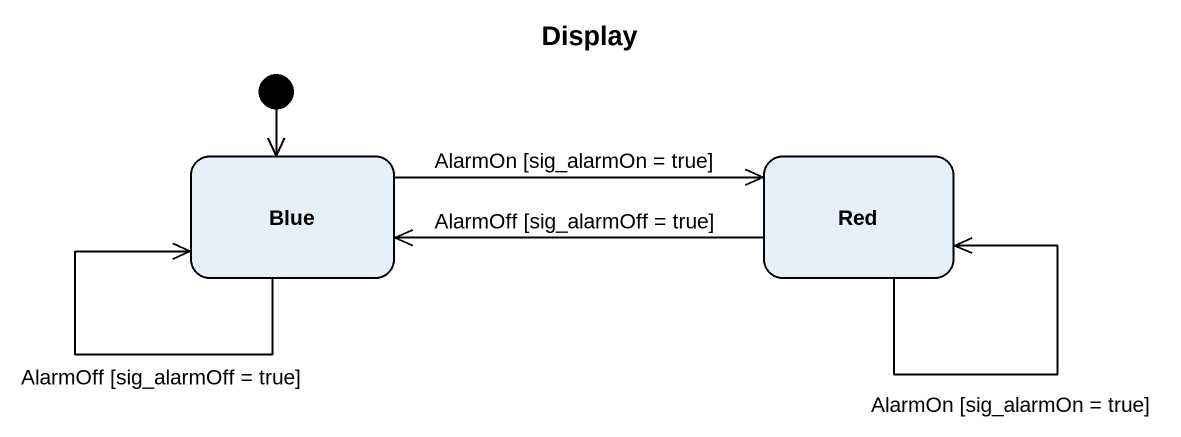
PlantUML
@startuml
title Display
hide empty description
state Blue
state Red
[*] --> Blue
Blue --> Blue : AlarmOff [sig_alarmOff = true]
Blue -right-> Red : AlarmOn [sig_alarmOn = true]
Red -left-> Blue : AlarmOff [sig_alarmOff = true]
Red --> Red : AlarmOn [sig_alarmOn = true]
@enduml
